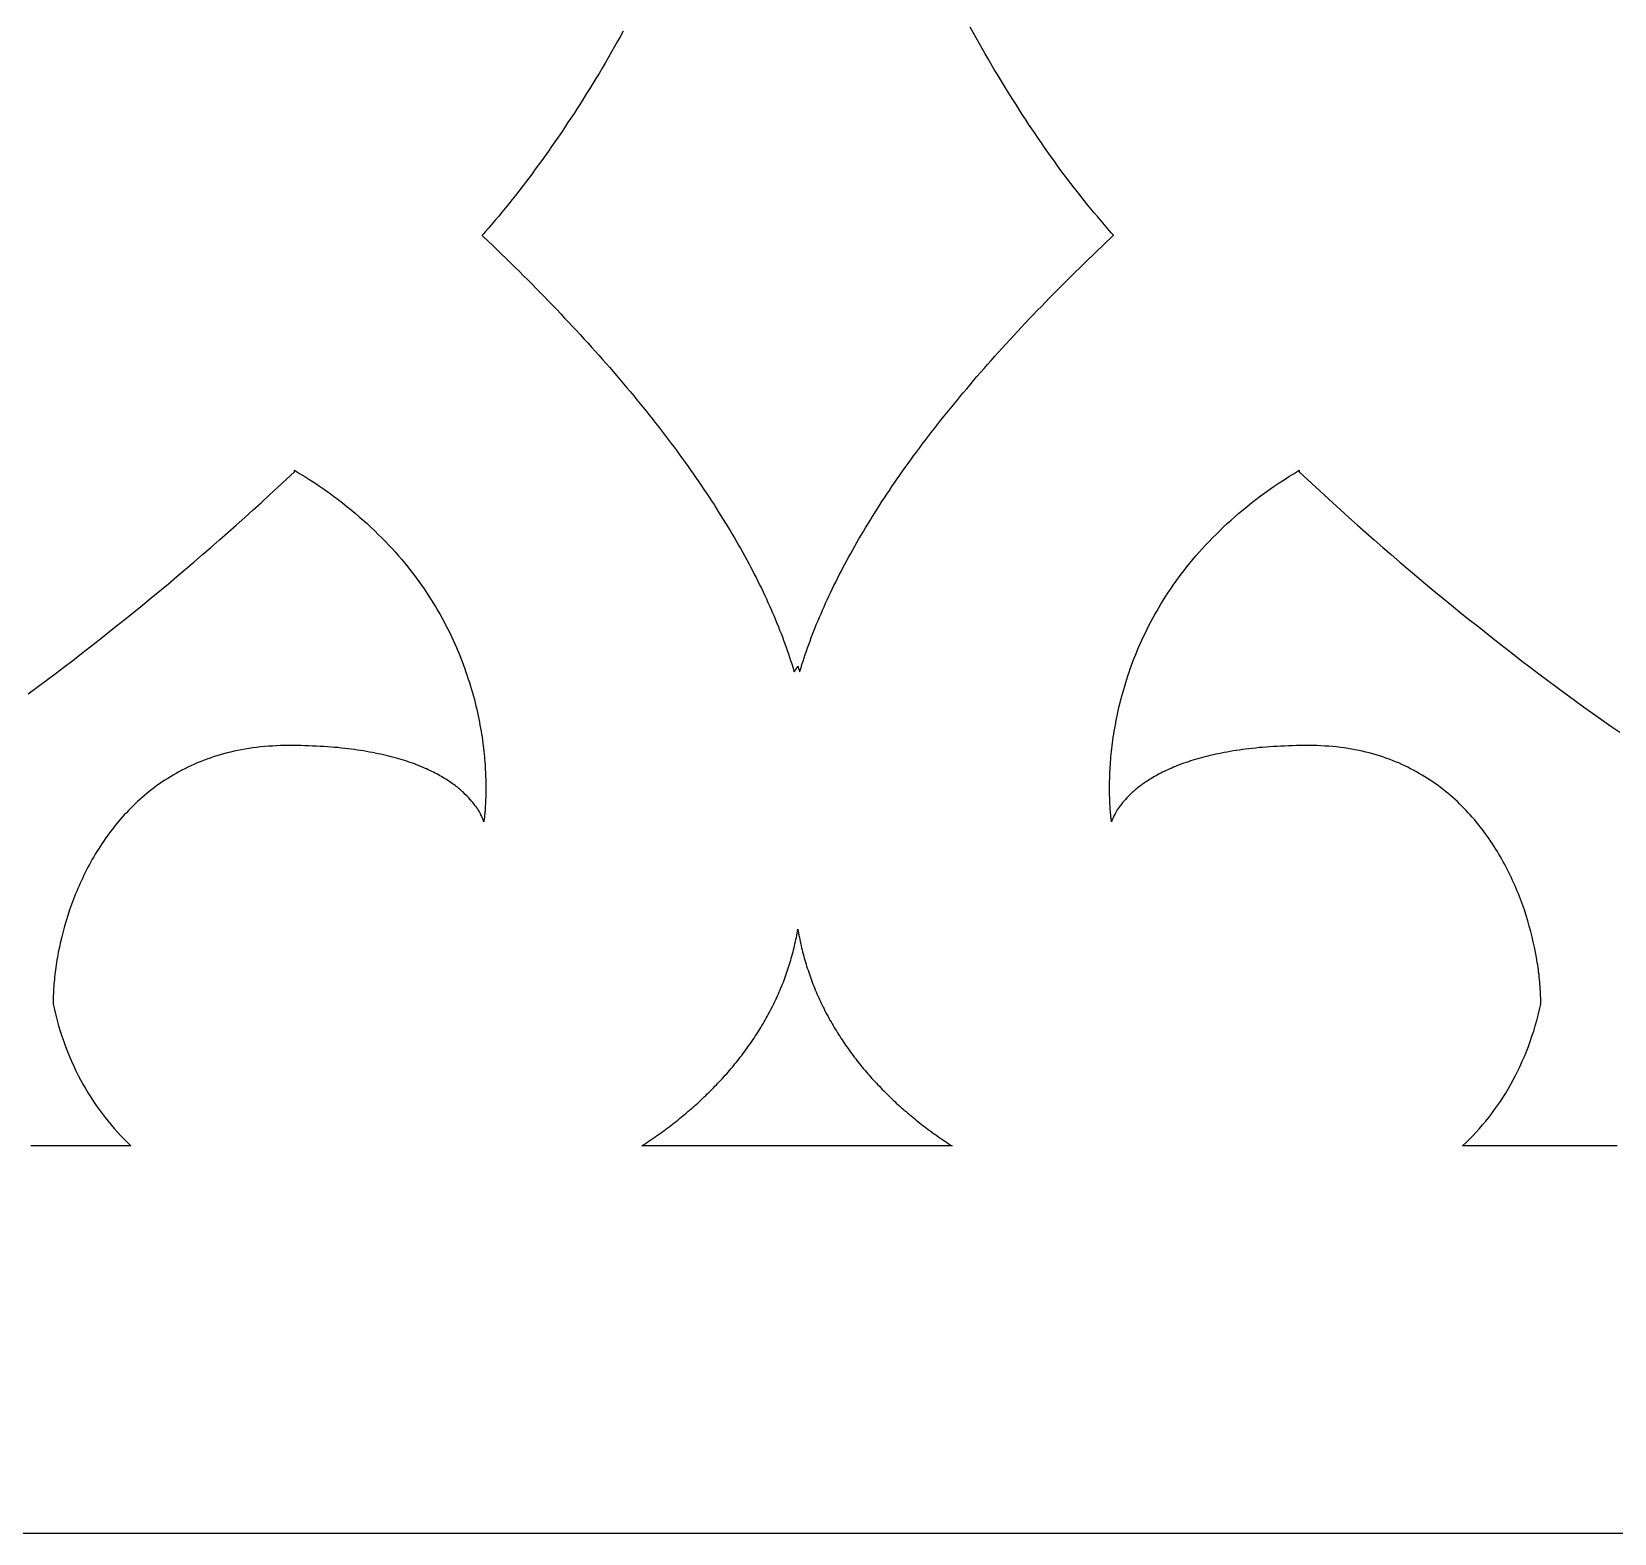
# Model space of a CAD drawing. Extents: x -52 to 64, y -91 to -51.
# Drawn here: x -24.62 to -13.07, y -90.72 to -79.75 of the extents above; entities that cross this region are included whole.
import ezdxf

# ---------------------------------------------------------------- set-up
doc = ezdxf.new("R2010")
doc.units = 0
doc.header["$MEASUREMENT"] = 0
doc.layers.add('LAYER_1', color=18, linetype='CONTINUOUS')

msp = doc.modelspace()

# ---------------------------------------------------------------- linework, layer by layer
at = {"layer": 'LAYER_1'}
for points in [[(-20.301, -79.752), (-20.322, -79.792), (-20.344, -79.83), (-20.366, -79.869), (-20.388, -79.907), (-20.41, -79.946), (-20.433, -79.984), (-20.455, -80.021), (-20.477, -80.059), (-20.5, -80.096), (-20.522, -80.133), (-20.545, -80.17), (-20.568, -80.207), (-20.59, -80.243), (-20.613, -80.279), (-20.636, -80.315), (-20.659, -80.351), (-20.682, -80.386), (-20.706, -80.421), (-20.729, -80.456), (-20.752, -80.491), (-20.776, -80.525), (-20.799, -80.56), (-20.823, -80.594), (-20.846, -80.627), (-20.87, -80.661), (-20.894, -80.694), (-20.918, -80.727), (-20.942, -80.759), (-20.966, -80.792), (-20.99, -80.824), (-21.014, -80.856), (-21.038, -80.887), (-21.062, -80.919), (-21.087, -80.95), (-21.111, -80.98), (-21.136, -81.011), (-21.16, -81.041), (-21.185, -81.071), (-21.209, -81.101), (-21.234, -81.13), (-21.259, -81.159), (-21.284, -81.188), (-21.309, -81.216), (-21.321, -81.23), (-21.328, -81.237), (-21.331, -81.241), (-21.331, -81.241), (-21.331, -81.242), (-21.33, -81.242), (-21.328, -81.244), (-21.32, -81.252), (-21.287, -81.284), (-21.253, -81.316), (-21.22, -81.347), (-21.188, -81.379), (-21.155, -81.41), (-21.123, -81.442), (-21.091, -81.473), (-21.06, -81.504), (-21.028, -81.536), (-20.997, -81.567), (-20.966, -81.598), (-20.935, -81.629), (-20.905, -81.66), (-20.875, -81.691), (-20.845, -81.722), (-20.815, -81.753), (-20.786, -81.783), (-20.757, -81.814), (-20.728, -81.845), (-20.699, -81.875), (-20.671, -81.906), (-20.642, -81.936), (-20.614, -81.966), (-20.587, -81.997), (-20.559, -82.027), (-20.532, -82.057), (-20.505, -82.087), (-20.478, -82.117), (-20.452, -82.147), (-20.425, -82.177), (-20.399, -82.207), (-20.374, -82.236), (-20.348, -82.266), (-20.323, -82.296), (-20.298, -82.325), (-20.273, -82.354), (-20.248, -82.384), (-20.224, -82.413), (-20.2, -82.442), (-20.176, -82.472), (-20.152, -82.501), (-20.129, -82.53), (-20.106, -82.559), (-20.083, -82.588), (-20.06, -82.617), (-20.038, -82.645), (-20.016, -82.674), (-19.994, -82.703), (-19.972, -82.731), (-19.951, -82.76), (-19.929, -82.788), (-19.908, -82.817), (-19.888, -82.845), (-19.867, -82.873), (-19.847, -82.901), (-19.827, -82.929), (-19.807, -82.957), (-19.787, -82.985), (-19.768, -83.013), (-19.749, -83.041), (-19.73, -83.069), (-19.711, -83.096), (-19.692, -83.124), (-19.674, -83.152), (-19.656, -83.179), (-19.638, -83.207), (-19.621, -83.234), (-19.604, -83.261), (-19.587, -83.288), (-19.57, -83.316), (-19.553, -83.343), (-19.537, -83.37), (-19.52, -83.397), (-19.505, -83.423), (-19.489, -83.45), (-19.473, -83.477), (-19.458, -83.504), (-19.443, -83.53), (-19.428, -83.557), (-19.414, -83.583), (-19.399, -83.61), (-19.385, -83.636), (-19.371, -83.662), (-19.357, -83.688), (-19.344, -83.714), (-19.331, -83.74), (-19.318, -83.766), (-19.305, -83.792), (-19.292, -83.818), (-19.28, -83.844), (-19.268, -83.87), (-19.256, -83.895), (-19.244, -83.921), (-19.233, -83.946), (-19.221, -83.972), (-19.21, -83.997), (-19.2, -84.022), (-19.189, -84.048), (-19.179, -84.073), (-19.168, -84.098), (-19.159, -84.123), (-19.149, -84.148), (-19.139, -84.173), (-19.13, -84.197), (-19.121, -84.222), (-19.112, -84.247), (-19.103, -84.271), (-19.095, -84.296), (-19.087, -84.32), (-19.079, -84.345), (-19.071, -84.369), (-19.063, -84.393), (-19.056, -84.417), (-19.054, -84.423), (-19.053, -84.426), (-19.053, -84.428), (-19.053, -84.428), (-19.053, -84.428), (-19.053, -84.428), (-19.053, -84.428), (-19.053, -84.428), (-19.053, -84.428), (-19.053, -84.428), (-19.053, -84.428), (-19.052, -84.427), (-19.052, -84.426), (-19.051, -84.425), (-19.05, -84.424), (-19.049, -84.423), (-19.048, -84.421), (-19.047, -84.419), (-19.045, -84.415), (-19.042, -84.411), (-19.036, -84.403), (-19.034, -84.398), (-19.031, -84.395), (-19.03, -84.393), (-19.029, -84.392), (-19.028, -84.39), (-19.028, -84.389), (-19.027, -84.388), (-19.026, -84.387), (-19.026, -84.387), (-19.026, -84.387), (-19.026, -84.387), (-19.026, -84.387), (-19.026, -84.388), (-19.025, -84.389), (-19.025, -84.39), (-19.024, -84.392), (-19.024, -84.393), (-19.023, -84.395), (-19.022, -84.398), (-19.021, -84.403), (-19.018, -84.411), (-19.016, -84.415), (-19.015, -84.419), (-19.014, -84.423), (-19.013, -84.424), (-19.013, -84.425), (-19.013, -84.426), (-19.012, -84.427), (-19.012, -84.428), (-19.012, -84.428), (-19.012, -84.428), (-19.012, -84.428), (-19.012, -84.428), (-19.012, -84.428), (-19.012, -84.427), (-19.011, -84.426), (-19.011, -84.423), (-19.003, -84.398), (-18.996, -84.374), (-18.988, -84.35), (-18.98, -84.326), (-18.972, -84.301), (-18.964, -84.277), (-18.955, -84.252), (-18.946, -84.228), (-18.937, -84.203), (-18.928, -84.178), (-18.918, -84.153), (-18.909, -84.128), (-18.899, -84.103), (-18.889, -84.078), (-18.878, -84.053), (-18.868, -84.028), (-18.857, -84.003), (-18.846, -83.977), (-18.835, -83.952), (-18.824, -83.926), (-18.812, -83.901), (-18.8, -83.875), (-18.788, -83.85), (-18.776, -83.824), (-18.763, -83.798), (-18.75, -83.772), (-18.737, -83.746), (-18.724, -83.72), (-18.711, -83.694), (-18.697, -83.668), (-18.683, -83.642), (-18.669, -83.615), (-18.655, -83.589), (-18.64, -83.563), (-18.625, -83.536), (-18.61, -83.51), (-18.595, -83.483), (-18.58, -83.456), (-18.564, -83.429), (-18.548, -83.403), (-18.532, -83.376), (-18.515, -83.349), (-18.499, -83.322), (-18.482, -83.294), (-18.465, -83.267), (-18.448, -83.24), (-18.43, -83.213), (-18.412, -83.185), (-18.394, -83.158), (-18.376, -83.13), (-18.358, -83.103), (-18.339, -83.075), (-18.32, -83.047), (-18.301, -83.019), (-18.281, -82.992), (-18.262, -82.964), (-18.242, -82.936), (-18.222, -82.907), (-18.201, -82.879), (-18.181, -82.851), (-18.16, -82.823), (-18.139, -82.794), (-18.118, -82.766), (-18.096, -82.738), (-18.074, -82.709), (-18.052, -82.68), (-18.03, -82.652), (-18.007, -82.623), (-17.985, -82.594), (-17.962, -82.565), (-17.939, -82.536), (-17.915, -82.507), (-17.891, -82.478), (-17.867, -82.449), (-17.843, -82.42), (-17.819, -82.39), (-17.794, -82.361), (-17.769, -82.332), (-17.744, -82.302), (-17.719, -82.272), (-17.693, -82.243), (-17.667, -82.213), (-17.641, -82.183), (-17.615, -82.154), (-17.588, -82.124), (-17.561, -82.094), (-17.534, -82.064), (-17.507, -82.034), (-17.479, -82.003), (-17.451, -81.973), (-17.423, -81.943), (-17.395, -81.912), (-17.366, -81.882), (-17.337, -81.851), (-17.308, -81.821), (-17.279, -81.79), (-17.249, -81.76), (-17.219, -81.729), (-17.189, -81.698), (-17.159, -81.667), (-17.128, -81.636), (-17.097, -81.605), (-17.066, -81.574), (-17.035, -81.543), (-17.003, -81.511), (-16.971, -81.48), (-16.939, -81.449), (-16.907, -81.417), (-16.874, -81.386), (-16.841, -81.354), (-16.808, -81.323), (-16.775, -81.291), (-16.741, -81.259), (-16.724, -81.243), (-16.723, -81.242), (-16.722, -81.242), (-16.722, -81.241), (-16.722, -81.241), (-16.722, -81.241), (-16.722, -81.241), (-16.723, -81.24), (-16.726, -81.237), (-16.739, -81.223), (-16.764, -81.194), (-16.789, -81.165), (-16.813, -81.136), (-16.838, -81.107), (-16.863, -81.078), (-16.887, -81.048), (-16.912, -81.018), (-16.937, -80.987), (-16.961, -80.956), (-16.985, -80.925), (-17.01, -80.894), (-17.034, -80.863), (-17.058, -80.831), (-17.082, -80.799), (-17.106, -80.767), (-17.13, -80.734), (-17.154, -80.701), (-17.178, -80.668), (-17.201, -80.635), (-17.225, -80.601), (-17.248, -80.567), (-17.272, -80.533), (-17.295, -80.499), (-17.319, -80.464), (-17.342, -80.429), (-17.365, -80.394), (-17.388, -80.359), (-17.411, -80.323), (-17.434, -80.287), (-17.457, -80.251), (-17.48, -80.215), (-17.503, -80.178), (-17.525, -80.141), (-17.548, -80.104), (-17.57, -80.067), (-17.593, -80.03), (-17.615, -79.992), (-17.637, -79.954), (-17.659, -79.916), (-17.681, -79.878), (-17.703, -79.839), (-17.725, -79.8), (-17.747, -79.761), (-17.769, -79.722)], [(-24.642, -84.587), (-24.577, -84.539), (-24.512, -84.49), (-24.447, -84.442), (-24.382, -84.393), (-24.318, -84.344), (-24.254, -84.294), (-24.19, -84.244), (-24.126, -84.194), (-24.062, -84.144), (-23.998, -84.093), (-23.935, -84.043), (-23.871, -83.991), (-23.808, -83.94), (-23.745, -83.888), (-23.682, -83.836), (-23.62, -83.784), (-23.557, -83.732), (-23.495, -83.679), (-23.433, -83.626), (-23.371, -83.572), (-23.309, -83.519), (-23.247, -83.465), (-23.186, -83.41), (-23.124, -83.356), (-23.063, -83.301), (-23.002, -83.246), (-22.941, -83.191), (-22.881, -83.135), (-22.82, -83.079), (-22.76, -83.023), (-22.7, -82.967), (-22.7, -82.967), (-22.7, -82.966), (-22.7, -82.965), (-22.7, -82.963), (-22.7, -82.961), (-22.7, -82.959), (-22.7, -82.958), (-22.7, -82.957), (-22.7, -82.956), (-22.7, -82.956), (-22.662, -82.979), (-22.624, -83.002), (-22.587, -83.026), (-22.551, -83.049), (-22.516, -83.073), (-22.481, -83.097), (-22.447, -83.121), (-22.414, -83.145), (-22.381, -83.17), (-22.349, -83.195), (-22.318, -83.22), (-22.287, -83.245), (-22.256, -83.27), (-22.227, -83.295), (-22.198, -83.32), (-22.169, -83.346), (-22.142, -83.372), (-22.114, -83.398), (-22.088, -83.424), (-22.062, -83.45), (-22.036, -83.476), (-22.011, -83.502), (-21.987, -83.528), (-21.963, -83.555), (-21.94, -83.581), (-21.917, -83.608), (-21.895, -83.634), (-21.873, -83.661), (-21.852, -83.688), (-21.832, -83.715), (-21.812, -83.741), (-21.792, -83.768), (-21.773, -83.795), (-21.754, -83.822), (-21.736, -83.849), (-21.718, -83.876), (-21.701, -83.903), (-21.685, -83.929), (-21.668, -83.956), (-21.653, -83.983), (-21.637, -84.01), (-21.622, -84.037), (-21.608, -84.063), (-21.594, -84.09), (-21.58, -84.117), (-21.567, -84.143), (-21.554, -84.17), (-21.542, -84.196), (-21.53, -84.223), (-21.518, -84.249), (-21.507, -84.275), (-21.496, -84.301), (-21.486, -84.327), (-21.476, -84.353), (-21.466, -84.379), (-21.457, -84.405), (-21.448, -84.43), (-21.439, -84.456), (-21.431, -84.481), (-21.423, -84.506), (-21.415, -84.531), (-21.408, -84.556), (-21.401, -84.58), (-21.394, -84.605), (-21.387, -84.629), (-21.381, -84.653), (-21.375, -84.677), (-21.37, -84.701), (-21.365, -84.724), (-21.36, -84.748), (-21.355, -84.771), (-21.35, -84.794), (-21.346, -84.816), (-21.342, -84.839), (-21.338, -84.861), (-21.335, -84.883), (-21.331, -84.904), (-21.328, -84.926), (-21.325, -84.947), (-21.323, -84.968), (-21.32, -84.988), (-21.318, -85.009), (-21.316, -85.029), (-21.314, -85.048), (-21.312, -85.068), (-21.311, -85.087), (-21.309, -85.105), (-21.308, -85.124), (-21.307, -85.142), (-21.306, -85.16), (-21.305, -85.177), (-21.305, -85.194), (-21.304, -85.211), (-21.304, -85.227), (-21.303, -85.243), (-21.303, -85.259), (-21.303, -85.274), (-21.303, -85.289), (-21.303, -85.303), (-21.303, -85.317), (-21.304, -85.331), (-21.304, -85.344), (-21.305, -85.357), (-21.305, -85.37), (-21.305, -85.382), (-21.306, -85.393), (-21.307, -85.404), (-21.307, -85.415), (-21.308, -85.425), (-21.309, -85.435), (-21.309, -85.444), (-21.31, -85.453), (-21.311, -85.461), (-21.312, -85.469), (-21.312, -85.476), (-21.313, -85.483), (-21.314, -85.489), (-21.314, -85.495), (-21.315, -85.5), (-21.315, -85.505), (-21.316, -85.509), (-21.317, -85.513), (-21.317, -85.516), (-21.317, -85.518), (-21.318, -85.52), (-21.318, -85.522), (-21.318, -85.523), (-21.318, -85.523), (-21.318, -85.523), (-21.318, -85.521), (-21.319, -85.519), (-21.32, -85.517), (-21.321, -85.513), (-21.322, -85.509), (-21.324, -85.504), (-21.326, -85.499), (-21.329, -85.493), (-21.332, -85.486), (-21.335, -85.479), (-21.339, -85.472), (-21.343, -85.463), (-21.348, -85.455), (-21.353, -85.445), (-21.359, -85.436), (-21.365, -85.426), (-21.372, -85.415), (-21.38, -85.405), (-21.388, -85.394), (-21.397, -85.382), (-21.407, -85.371), (-21.417, -85.359), (-21.428, -85.347), (-21.44, -85.334), (-21.453, -85.322), (-21.466, -85.309), (-21.473, -85.303), (-21.48, -85.296), (-21.488, -85.29), (-21.495, -85.283), (-21.503, -85.277), (-21.511, -85.27), (-21.52, -85.264), (-21.528, -85.257), (-21.537, -85.251), (-21.546, -85.244), (-21.555, -85.238), (-21.565, -85.231), (-21.574, -85.225), (-21.584, -85.218), (-21.595, -85.212), (-21.605, -85.205), (-21.616, -85.199), (-21.627, -85.192), (-21.638, -85.186), (-21.649, -85.179), (-21.661, -85.173), (-21.673, -85.167), (-21.686, -85.16), (-21.698, -85.154), (-21.711, -85.148), (-21.724, -85.142), (-21.737, -85.136), (-21.751, -85.13), (-21.765, -85.124), (-21.779, -85.118), (-21.794, -85.112), (-21.809, -85.106), (-21.824, -85.1), (-21.839, -85.095), (-21.855, -85.089), (-21.871, -85.084), (-21.888, -85.078), (-21.904, -85.073), (-21.921, -85.068), (-21.939, -85.062), (-21.956, -85.057), (-21.974, -85.052), (-21.993, -85.048), (-22.011, -85.043), (-22.03, -85.038), (-22.05, -85.034), (-22.069, -85.029), (-22.089, -85.025), (-22.11, -85.021), (-22.131, -85.017), (-22.152, -85.013), (-22.173, -85.009), (-22.195, -85.005), (-22.217, -85.002), (-22.239, -84.999), (-22.262, -84.995), (-22.286, -84.992), (-22.309, -84.989), (-22.333, -84.986), (-22.358, -84.984), (-22.382, -84.981), (-22.407, -84.979), (-22.433, -84.977), (-22.459, -84.975), (-22.485, -84.973), (-22.512, -84.972), (-22.539, -84.97), (-22.567, -84.969), (-22.594, -84.968), (-22.623, -84.967), (-22.652, -84.966), (-22.681, -84.966), (-22.71, -84.965), (-22.74, -84.965), (-22.771, -84.966), (-22.801, -84.966), (-22.831, -84.967), (-22.861, -84.969), (-22.89, -84.971), (-22.919, -84.973), (-22.948, -84.976), (-22.976, -84.979), (-23.004, -84.983), (-23.032, -84.987), (-23.059, -84.992), (-23.086, -84.996), (-23.113, -85.002), (-23.14, -85.007), (-23.166, -85.013), (-23.192, -85.02), (-23.217, -85.027), (-23.242, -85.034), (-23.267, -85.041), (-23.292, -85.049), (-23.316, -85.057), (-23.34, -85.066), (-23.364, -85.075), (-23.387, -85.084), (-23.41, -85.093), (-23.433, -85.103), (-23.456, -85.113), (-23.478, -85.124), (-23.5, -85.135), (-23.521, -85.146), (-23.543, -85.157), (-23.564, -85.169), (-23.584, -85.181), (-23.605, -85.193), (-23.625, -85.206), (-23.645, -85.218), (-23.665, -85.231), (-23.684, -85.245), (-23.703, -85.258), (-23.722, -85.272), (-23.74, -85.286), (-23.759, -85.301), (-23.777, -85.315), (-23.794, -85.33), (-23.812, -85.345), (-23.829, -85.36), (-23.846, -85.375), (-23.862, -85.391), (-23.879, -85.407), (-23.895, -85.423), (-23.911, -85.439), (-23.926, -85.456), (-23.942, -85.472), (-23.957, -85.489), (-23.972, -85.506), (-23.986, -85.523), (-24, -85.54), (-24.015, -85.558), (-24.028, -85.575), (-24.042, -85.593), (-24.055, -85.611), (-24.068, -85.629), (-24.081, -85.647), (-24.094, -85.665), (-24.106, -85.684), (-24.118, -85.702), (-24.13, -85.721), (-24.142, -85.739), (-24.153, -85.758), (-24.164, -85.777), (-24.175, -85.796), (-24.186, -85.815), (-24.196, -85.834), (-24.207, -85.853), (-24.217, -85.873), (-24.226, -85.892), (-24.236, -85.911), (-24.245, -85.931), (-24.254, -85.95), (-24.263, -85.97), (-24.272, -85.989), (-24.28, -86.009), (-24.289, -86.029), (-24.297, -86.048), (-24.305, -86.068), (-24.312, -86.088), (-24.327, -86.127), (-24.341, -86.166), (-24.354, -86.205), (-24.366, -86.245), (-24.377, -86.284), (-24.388, -86.322), (-24.398, -86.361), (-24.407, -86.399), (-24.415, -86.437), (-24.423, -86.475), (-24.43, -86.512), (-24.433, -86.53), (-24.436, -86.549), (-24.439, -86.567), (-24.441, -86.585), (-24.444, -86.603), (-24.446, -86.621), (-24.448, -86.638), (-24.45, -86.656), (-24.452, -86.673), (-24.454, -86.69), (-24.455, -86.707), (-24.456, -86.724), (-24.458, -86.741), (-24.459, -86.758), (-24.459, -86.774), (-24.46, -86.79), (-24.461, -86.806), (-24.461, -86.822), (-24.461, -86.837), (-24.461, -86.853), (-24.452, -86.893), (-24.442, -86.933), (-24.432, -86.973), (-24.421, -87.012), (-24.409, -87.051), (-24.397, -87.088), (-24.384, -87.126), (-24.37, -87.163), (-24.356, -87.199), (-24.342, -87.235), (-24.327, -87.27), (-24.311, -87.305), (-24.295, -87.339), (-24.278, -87.373), (-24.26, -87.406), (-24.243, -87.438), (-24.224, -87.47), (-24.205, -87.502), (-24.186, -87.533), (-24.166, -87.563), (-24.146, -87.593), (-24.125, -87.623), (-24.104, -87.652), (-24.082, -87.68), (-24.06, -87.708), (-24.038, -87.735), (-24.015, -87.762), (-23.991, -87.788), (-23.967, -87.814), (-23.943, -87.839), (-23.918, -87.864), (-23.893, -87.888), (-23.894, -87.888), (-23.895, -87.888), (-23.897, -87.888), (-23.899, -87.888), (-23.902, -87.888), (-23.906, -87.888), (-23.91, -87.888), (-23.915, -87.888), (-23.921, -87.888), (-23.927, -87.888), (-23.934, -87.888), (-23.942, -87.888), (-23.95, -87.888), (-23.959, -87.888), (-23.969, -87.888), (-23.979, -87.888), (-23.99, -87.888), (-24.001, -87.888), (-24.013, -87.888), (-24.026, -87.888), (-24.039, -87.888), (-24.052, -87.888), (-24.067, -87.888), (-24.082, -87.888), (-24.097, -87.888), (-24.113, -87.888), (-24.13, -87.888), (-24.147, -87.888), (-24.164, -87.888), (-24.183, -87.888), (-24.201, -87.888), (-24.221, -87.888), (-24.24, -87.888), (-24.261, -87.888), (-24.282, -87.888), (-24.303, -87.888), (-24.325, -87.888), (-24.347, -87.888), (-24.37, -87.888), (-24.393, -87.888), (-24.417, -87.888), (-24.441, -87.888), (-24.466, -87.888), (-24.491, -87.888), (-24.517, -87.888), (-24.543, -87.888), (-24.569, -87.888), (-24.596, -87.888), (-24.624, -87.888)], [(-13.048, -87.888), (-13.081, -87.888), (-13.113, -87.888), (-13.145, -87.888), (-13.177, -87.888), (-13.208, -87.888), (-13.239, -87.888), (-13.269, -87.888), (-13.299, -87.888), (-13.329, -87.888), (-13.358, -87.888), (-13.387, -87.888), (-13.415, -87.888), (-13.443, -87.888), (-13.47, -87.888), (-13.497, -87.888), (-13.524, -87.888), (-13.55, -87.888), (-13.576, -87.888), (-13.601, -87.888), (-13.626, -87.888), (-13.65, -87.888), (-13.674, -87.888), (-13.697, -87.888), (-13.72, -87.888), (-13.742, -87.888), (-13.764, -87.888), (-13.786, -87.888), (-13.806, -87.888), (-13.827, -87.888), (-13.847, -87.888), (-13.866, -87.888), (-13.885, -87.888), (-13.903, -87.888), (-13.921, -87.888), (-13.938, -87.888), (-13.954, -87.888), (-13.97, -87.888), (-13.986, -87.888), (-14.001, -87.888), (-14.015, -87.888), (-14.029, -87.888), (-14.042, -87.888), (-14.055, -87.888), (-14.067, -87.888), (-14.078, -87.888), (-14.089, -87.888), (-14.099, -87.888), (-14.109, -87.888), (-14.117, -87.888), (-14.126, -87.888), (-14.133, -87.888), (-14.14, -87.888), (-14.147, -87.888), (-14.153, -87.888), (-14.158, -87.888), (-14.162, -87.888), (-14.166, -87.888), (-14.169, -87.888), (-14.171, -87.888), (-14.173, -87.888), (-14.174, -87.888), (-14.175, -87.888), (-14.149, -87.864), (-14.124, -87.839), (-14.1, -87.814), (-14.076, -87.788), (-14.052, -87.762), (-14.029, -87.735), (-14.006, -87.708), (-13.984, -87.68), (-13.962, -87.652), (-13.941, -87.623), (-13.92, -87.593), (-13.899, -87.563), (-13.88, -87.533), (-13.86, -87.502), (-13.841, -87.47), (-13.823, -87.438), (-13.805, -87.406), (-13.788, -87.373), (-13.771, -87.339), (-13.755, -87.305), (-13.739, -87.27), (-13.724, -87.235), (-13.709, -87.199), (-13.695, -87.163), (-13.682, -87.126), (-13.669, -87.088), (-13.656, -87.051), (-13.645, -87.012), (-13.634, -86.973), (-13.623, -86.933), (-13.613, -86.893), (-13.609, -86.873), (-13.604, -86.853), (-13.604, -86.837), (-13.605, -86.822), (-13.605, -86.806), (-13.606, -86.79), (-13.606, -86.774), (-13.607, -86.758), (-13.608, -86.741), (-13.609, -86.724), (-13.61, -86.707), (-13.612, -86.69), (-13.614, -86.673), (-13.615, -86.656), (-13.617, -86.638), (-13.62, -86.621), (-13.622, -86.603), (-13.624, -86.585), (-13.627, -86.567), (-13.63, -86.549), (-13.633, -86.53), (-13.636, -86.512), (-13.643, -86.475), (-13.65, -86.437), (-13.659, -86.399), (-13.668, -86.361), (-13.677, -86.322), (-13.688, -86.284), (-13.699, -86.245), (-13.711, -86.205), (-13.724, -86.166), (-13.738, -86.127), (-13.752, -86.088), (-13.768, -86.048), (-13.776, -86.029), (-13.784, -86.009), (-13.792, -85.989), (-13.801, -85.97), (-13.81, -85.95), (-13.819, -85.931), (-13.828, -85.911), (-13.837, -85.892), (-13.847, -85.873), (-13.857, -85.853), (-13.867, -85.834), (-13.878, -85.815), (-13.888, -85.796), (-13.899, -85.777), (-13.91, -85.758), (-13.921, -85.739), (-13.933, -85.721), (-13.944, -85.702), (-13.956, -85.684), (-13.969, -85.665), (-13.981, -85.647), (-13.994, -85.629), (-14.007, -85.611), (-14.02, -85.593), (-14.033, -85.575), (-14.047, -85.558), (-14.061, -85.54), (-14.075, -85.523), (-14.089, -85.506), (-14.104, -85.489), (-14.119, -85.472), (-14.134, -85.456), (-14.149, -85.439), (-14.165, -85.423), (-14.181, -85.407), (-14.197, -85.391), (-14.213, -85.375), (-14.23, -85.36), (-14.247, -85.345), (-14.264, -85.33), (-14.281, -85.315), (-14.299, -85.301), (-14.317, -85.286), (-14.335, -85.272), (-14.354, -85.258), (-14.372, -85.245), (-14.391, -85.231), (-14.411, -85.218), (-14.43, -85.206), (-14.45, -85.193), (-14.47, -85.181), (-14.491, -85.169), (-14.511, -85.157), (-14.532, -85.146), (-14.554, -85.135), (-14.575, -85.124), (-14.597, -85.113), (-14.619, -85.103), (-14.641, -85.093), (-14.664, -85.084), (-14.687, -85.075), (-14.71, -85.066), (-14.734, -85.057), (-14.758, -85.049), (-14.782, -85.041), (-14.806, -85.034), (-14.831, -85.027), (-14.856, -85.02), (-14.881, -85.013), (-14.907, -85.007), (-14.933, -85.002), (-14.959, -84.996), (-14.986, -84.992), (-15.013, -84.987), (-15.04, -84.983), (-15.067, -84.979), (-15.095, -84.976), (-15.123, -84.973), (-15.152, -84.971), (-15.181, -84.969), (-15.21, -84.967), (-15.239, -84.966), (-15.269, -84.966), (-15.299, -84.965), (-15.329, -84.965), (-15.359, -84.966), (-15.388, -84.966), (-15.417, -84.967), (-15.446, -84.968), (-15.474, -84.969), (-15.502, -84.97), (-15.529, -84.972), (-15.556, -84.973), (-15.583, -84.975), (-15.609, -84.977), (-15.635, -84.979), (-15.66, -84.981), (-15.685, -84.984), (-15.71, -84.986), (-15.734, -84.989), (-15.758, -84.992), (-15.781, -84.995), (-15.804, -84.999), (-15.827, -85.002), (-15.85, -85.005), (-15.872, -85.009), (-15.893, -85.013), (-15.915, -85.017), (-15.935, -85.021), (-15.956, -85.025), (-15.976, -85.029), (-15.996, -85.034), (-16.016, -85.038), (-16.035, -85.043), (-16.054, -85.048), (-16.072, -85.052), (-16.09, -85.057), (-16.108, -85.062), (-16.126, -85.068), (-16.143, -85.073), (-16.16, -85.078), (-16.176, -85.084), (-16.193, -85.089), (-16.209, -85.095), (-16.224, -85.1), (-16.24, -85.106), (-16.255, -85.112), (-16.269, -85.118), (-16.284, -85.124), (-16.298, -85.13), (-16.312, -85.136), (-16.325, -85.142), (-16.339, -85.148), (-16.352, -85.154), (-16.364, -85.16), (-16.377, -85.167), (-16.389, -85.173), (-16.401, -85.179), (-16.412, -85.186), (-16.424, -85.192), (-16.435, -85.199), (-16.446, -85.205), (-16.456, -85.212), (-16.467, -85.218), (-16.477, -85.225), (-16.487, -85.231), (-16.496, -85.238), (-16.506, -85.244), (-16.515, -85.251), (-16.524, -85.257), (-16.532, -85.264), (-16.541, -85.27), (-16.549, -85.277), (-16.557, -85.283), (-16.564, -85.29), (-16.572, -85.296), (-16.579, -85.303), (-16.586, -85.309), (-16.6, -85.322), (-16.613, -85.334), (-16.625, -85.347), (-16.636, -85.359), (-16.646, -85.371), (-16.656, -85.382), (-16.665, -85.394), (-16.674, -85.405), (-16.681, -85.415), (-16.688, -85.426), (-16.695, -85.436), (-16.701, -85.445), (-16.706, -85.455), (-16.711, -85.463), (-16.715, -85.472), (-16.719, -85.479), (-16.723, -85.486), (-16.726, -85.493), (-16.728, -85.499), (-16.73, -85.504), (-16.732, -85.509), (-16.734, -85.513), (-16.735, -85.517), (-16.736, -85.519), (-16.736, -85.521), (-16.736, -85.523), (-16.737, -85.523), (-16.737, -85.523), (-16.737, -85.522), (-16.737, -85.52), (-16.737, -85.518), (-16.738, -85.516), (-16.738, -85.513), (-16.739, -85.509), (-16.739, -85.505), (-16.74, -85.5), (-16.74, -85.495), (-16.741, -85.489), (-16.742, -85.483), (-16.742, -85.476), (-16.743, -85.469), (-16.744, -85.461), (-16.744, -85.453), (-16.745, -85.444), (-16.746, -85.435), (-16.747, -85.425), (-16.747, -85.415), (-16.748, -85.404), (-16.749, -85.393), (-16.749, -85.382), (-16.75, -85.37), (-16.75, -85.357), (-16.75, -85.344), (-16.751, -85.331), (-16.751, -85.317), (-16.751, -85.303), (-16.751, -85.289), (-16.751, -85.274), (-16.751, -85.259), (-16.751, -85.243), (-16.751, -85.227), (-16.75, -85.211), (-16.75, -85.194), (-16.749, -85.177), (-16.749, -85.16), (-16.748, -85.142), (-16.747, -85.124), (-16.745, -85.105), (-16.744, -85.087), (-16.742, -85.068), (-16.741, -85.048), (-16.739, -85.029), (-16.737, -85.009), (-16.735, -84.988), (-16.732, -84.968), (-16.73, -84.947), (-16.727, -84.926), (-16.724, -84.904), (-16.72, -84.883), (-16.717, -84.861), (-16.713, -84.839), (-16.709, -84.816), (-16.705, -84.794), (-16.7, -84.771), (-16.696, -84.748), (-16.691, -84.724), (-16.686, -84.701), (-16.68, -84.677), (-16.674, -84.653), (-16.668, -84.629), (-16.662, -84.605), (-16.655, -84.58), (-16.648, -84.556), (-16.641, -84.531), (-16.633, -84.506), (-16.625, -84.481), (-16.617, -84.456), (-16.609, -84.43), (-16.6, -84.405), (-16.59, -84.379), (-16.581, -84.353), (-16.571, -84.327), (-16.56, -84.301), (-16.55, -84.275), (-16.539, -84.249), (-16.527, -84.223), (-16.515, -84.196), (-16.503, -84.17), (-16.49, -84.143), (-16.477, -84.117), (-16.464, -84.09), (-16.45, -84.063), (-16.435, -84.037), (-16.421, -84.01), (-16.405, -83.983), (-16.39, -83.956), (-16.374, -83.929), (-16.357, -83.903), (-16.34, -83.876), (-16.323, -83.849), (-16.305, -83.822), (-16.286, -83.795), (-16.267, -83.768), (-16.248, -83.741), (-16.228, -83.715), (-16.207, -83.688), (-16.187, -83.661), (-16.165, -83.634), (-16.143, -83.608), (-16.121, -83.581), (-16.097, -83.555), (-16.074, -83.528), (-16.05, -83.502), (-16.025, -83.476), (-16, -83.45), (-15.974, -83.424), (-15.947, -83.398), (-15.921, -83.372), (-15.893, -83.346), (-15.865, -83.32), (-15.836, -83.295), (-15.807, -83.27), (-15.777, -83.245), (-15.746, -83.22), (-15.715, -83.195), (-15.683, -83.17), (-15.651, -83.145), (-15.617, -83.121), (-15.584, -83.097), (-15.549, -83.073), (-15.514, -83.049), (-15.478, -83.026), (-15.442, -83.002), (-15.405, -82.979), (-15.367, -82.956), (-15.367, -82.956), (-15.367, -82.957), (-15.367, -82.958), (-15.367, -82.959), (-15.367, -82.961), (-15.367, -82.963), (-15.367, -82.965), (-15.367, -82.966), (-15.367, -82.967), (-15.367, -82.967), (-15.307, -83.023), (-15.247, -83.079), (-15.186, -83.135), (-15.125, -83.191), (-15.065, -83.246), (-15.004, -83.301), (-14.942, -83.356), (-14.881, -83.41), (-14.819, -83.465), (-14.758, -83.519), (-14.696, -83.572), (-14.634, -83.626), (-14.571, -83.679), (-14.509, -83.732), (-14.446, -83.784), (-14.384, -83.836), (-14.321, -83.888), (-14.257, -83.94), (-14.194, -83.991), (-14.131, -84.043), (-14.067, -84.093), (-14.003, -84.144), (-13.939, -84.194), (-13.875, -84.244), (-13.811, -84.294), (-13.747, -84.344), (-13.682, -84.393), (-13.618, -84.442), (-13.553, -84.49), (-13.488, -84.539), (-13.422, -84.587), (-13.357, -84.634), (-13.292, -84.682), (-13.226, -84.729), (-13.16, -84.776), (-13.094, -84.823), (-13.028, -84.869)], [(-24.816, -90.716), (-24.565, -90.716), (-24.31, -90.716), (-24.05, -90.716), (-23.785, -90.716), (-23.516, -90.716), (-23.241, -90.716), (-22.963, -90.716), (-22.679, -90.716), (-22.392, -90.716), (-22.099, -90.716), (-21.803, -90.716), (-21.502, -90.716), (-21.196, -90.716), (-20.887, -90.716), (-20.573, -90.716), (-20.255, -90.716), (-19.933, -90.716), (-19.607, -90.716), (-19.277, -90.716), (-18.942, -90.716), (-18.604, -90.716), (-18.262, -90.716), (-17.916, -90.716), (-17.567, -90.716), (-17.213, -90.716), (-16.856, -90.716), (-16.495, -90.716), (-16.131, -90.716), (-15.763, -90.716), (-15.391, -90.716), (-15.017, -90.716), (-14.638, -90.716), (-14.256, -90.716), (-13.871, -90.716), (-13.483, -90.716), (-13.091, -90.716), (-12.697, -90.716)]]:
    msp.add_lwpolyline(points, dxfattribs=at)
msp.add_lwpolyline([(-17.901, -87.888), (-17.901, -87.888), (-17.902, -87.888), (-17.902, -87.888), (-17.902, -87.888), (-17.902, -87.888), (-17.902, -87.888), (-17.903, -87.888), (-17.903, -87.888), (-17.903, -87.888), (-17.904, -87.888), (-17.904, -87.888), (-17.905, -87.888), (-17.906, -87.888), (-17.906, -87.888), (-17.907, -87.888), (-17.908, -87.888), (-17.909, -87.888), (-17.91, -87.888), (-17.911, -87.888), (-17.911, -87.888), (-17.913, -87.888), (-17.914, -87.888), (-17.915, -87.888), (-17.916, -87.888), (-17.917, -87.888), (-17.918, -87.888), (-17.92, -87.888), (-17.921, -87.888), (-17.922, -87.888), (-17.924, -87.888), (-17.925, -87.888), (-17.927, -87.888), (-17.93, -87.888), (-17.933, -87.888), (-17.937, -87.888), (-17.941, -87.888), (-17.945, -87.888), (-17.949, -87.888), (-17.953, -87.888), (-17.957, -87.888), (-17.962, -87.888), (-17.967, -87.888), (-17.972, -87.888), (-17.977, -87.888), (-17.982, -87.888), (-17.987, -87.888), (-17.993, -87.888), (-17.999, -87.888), (-18.005, -87.888), (-18.011, -87.888), (-18.017, -87.888), (-18.023, -87.888), (-18.03, -87.888), (-18.036, -87.888), (-18.043, -87.888), (-18.05, -87.888), (-18.057, -87.888), (-18.064, -87.888), (-18.072, -87.888), (-18.079, -87.888), (-18.087, -87.888), (-18.094, -87.888), (-18.102, -87.888), (-18.11, -87.888), (-18.118, -87.888), (-18.127, -87.888), (-18.135, -87.888), (-18.144, -87.888), (-18.152, -87.888), (-18.161, -87.888), (-18.17, -87.888), (-18.179, -87.888), (-18.188, -87.888), (-18.197, -87.888), (-18.207, -87.888), (-18.216, -87.888), (-18.226, -87.888), (-18.235, -87.888), (-18.245, -87.888), (-18.255, -87.888), (-18.265, -87.888), (-18.275, -87.888), (-18.285, -87.888), (-18.296, -87.888), (-18.306, -87.888), (-18.317, -87.888), (-18.327, -87.888), (-18.338, -87.888), (-18.349, -87.888), (-18.36, -87.888), (-18.37, -87.888), (-18.382, -87.888), (-18.393, -87.888), (-18.404, -87.888), (-18.415, -87.888), (-18.426, -87.888), (-18.438, -87.888), (-18.449, -87.888), (-18.461, -87.888), (-18.473, -87.888), (-18.484, -87.888), (-18.496, -87.888), (-18.508, -87.888), (-18.52, -87.888), (-18.532, -87.888), (-18.544, -87.888), (-18.556, -87.888), (-18.568, -87.888), (-18.581, -87.888), (-18.593, -87.888), (-18.605, -87.888), (-18.618, -87.888), (-18.63, -87.888), (-18.643, -87.888), (-18.655, -87.888), (-18.668, -87.888), (-18.693, -87.888), (-18.719, -87.888), (-18.744, -87.888), (-18.77, -87.888), (-18.796, -87.888), (-18.822, -87.888), (-18.848, -87.888), (-18.875, -87.888), (-18.901, -87.888), (-18.927, -87.888), (-18.98, -87.888), (-19.033, -87.888), (-19.086, -87.888), (-19.139, -87.888), (-19.166, -87.888), (-19.192, -87.888), (-19.218, -87.888), (-19.244, -87.888), (-19.271, -87.888), (-19.296, -87.888), (-19.322, -87.888), (-19.348, -87.888), (-19.373, -87.888), (-19.399, -87.888), (-19.411, -87.888), (-19.424, -87.888), (-19.437, -87.888), (-19.449, -87.888), (-19.461, -87.888), (-19.474, -87.888), (-19.486, -87.888), (-19.498, -87.888), (-19.51, -87.888), (-19.523, -87.888), (-19.535, -87.888), (-19.547, -87.888), (-19.559, -87.888), (-19.57, -87.888), (-19.582, -87.888), (-19.594, -87.888), (-19.606, -87.888), (-19.617, -87.888), (-19.629, -87.888), (-19.64, -87.888), (-19.652, -87.888), (-19.663, -87.888), (-19.674, -87.888), (-19.685, -87.888), (-19.696, -87.888), (-19.707, -87.888), (-19.718, -87.888), (-19.729, -87.888), (-19.739, -87.888), (-19.75, -87.888), (-19.761, -87.888), (-19.771, -87.888), (-19.781, -87.888), (-19.791, -87.888), (-19.802, -87.888), (-19.812, -87.888), (-19.821, -87.888), (-19.831, -87.888), (-19.841, -87.888), (-19.851, -87.888), (-19.86, -87.888), (-19.869, -87.888), (-19.879, -87.888), (-19.888, -87.888), (-19.897, -87.888), (-19.906, -87.888), (-19.914, -87.888), (-19.923, -87.888), (-19.932, -87.888), (-19.94, -87.888), (-19.948, -87.888), (-19.956, -87.888), (-19.964, -87.888), (-19.972, -87.888), (-19.98, -87.888), (-19.988, -87.888), (-19.995, -87.888), (-20.002, -87.888), (-20.01, -87.888), (-20.017, -87.888), (-20.024, -87.888), (-20.03, -87.888), (-20.037, -87.888), (-20.044, -87.888), (-20.05, -87.888), (-20.056, -87.888), (-20.062, -87.888), (-20.068, -87.888), (-20.074, -87.888), (-20.079, -87.888), (-20.085, -87.888), (-20.09, -87.888), (-20.095, -87.888), (-20.1, -87.888), (-20.105, -87.888), (-20.109, -87.888), (-20.114, -87.888), (-20.118, -87.888), (-20.122, -87.888), (-20.126, -87.888), (-20.13, -87.888), (-20.133, -87.888), (-20.137, -87.888), (-20.14, -87.888), (-20.141, -87.888), (-20.143, -87.888), (-20.144, -87.888), (-20.146, -87.888), (-20.147, -87.888), (-20.148, -87.888), (-20.15, -87.888), (-20.151, -87.888), (-20.152, -87.888), (-20.153, -87.888), (-20.154, -87.888), (-20.155, -87.888), (-20.156, -87.888), (-20.157, -87.888), (-20.158, -87.888), (-20.159, -87.888), (-20.16, -87.888), (-20.16, -87.888), (-20.161, -87.888), (-20.162, -87.888), (-20.162, -87.888), (-20.163, -87.888), (-20.163, -87.888), (-20.164, -87.888), (-20.164, -87.888), (-20.164, -87.888), (-20.165, -87.888), (-20.165, -87.888), (-20.165, -87.888), (-20.165, -87.888), (-20.165, -87.888), (-20.165, -87.888), (-20.152, -87.879), (-20.138, -87.87), (-20.124, -87.861), (-20.111, -87.852), (-20.098, -87.843), (-20.084, -87.834), (-20.071, -87.825), (-20.057, -87.815), (-20.044, -87.806), (-20.031, -87.797), (-20.018, -87.787), (-20.005, -87.778), (-19.992, -87.768), (-19.979, -87.758), (-19.966, -87.749), (-19.953, -87.739), (-19.94, -87.729), (-19.928, -87.719), (-19.915, -87.709), (-19.902, -87.699), (-19.89, -87.689), (-19.877, -87.679), (-19.865, -87.669), (-19.853, -87.659), (-19.84, -87.648), (-19.828, -87.638), (-19.816, -87.628), (-19.804, -87.617), (-19.792, -87.607), (-19.78, -87.596), (-19.768, -87.585), (-19.756, -87.575), (-19.744, -87.564), (-19.733, -87.553), (-19.721, -87.542), (-19.71, -87.531), (-19.698, -87.52), (-19.687, -87.509), (-19.675, -87.498), (-19.664, -87.487), (-19.653, -87.476), (-19.642, -87.464), (-19.631, -87.453), (-19.62, -87.442), (-19.609, -87.43), (-19.598, -87.419), (-19.587, -87.407), (-19.577, -87.396), (-19.566, -87.384), (-19.556, -87.372), (-19.545, -87.361), (-19.535, -87.349), (-19.525, -87.337), (-19.515, -87.325), (-19.504, -87.313), (-19.494, -87.301), (-19.485, -87.289), (-19.475, -87.277), (-19.465, -87.264), (-19.455, -87.252), (-19.446, -87.24), (-19.436, -87.228), (-19.427, -87.215), (-19.417, -87.203), (-19.408, -87.19), (-19.399, -87.178), (-19.39, -87.165), (-19.381, -87.152), (-19.372, -87.14), (-19.363, -87.127), (-19.354, -87.114), (-19.346, -87.101), (-19.337, -87.088), (-19.329, -87.075), (-19.321, -87.062), (-19.312, -87.049), (-19.304, -87.036), (-19.296, -87.023), (-19.288, -87.01), (-19.28, -86.996), (-19.272, -86.983), (-19.265, -86.97), (-19.257, -86.956), (-19.25, -86.943), (-19.242, -86.929), (-19.235, -86.916), (-19.228, -86.902), (-19.221, -86.888), (-19.214, -86.875), (-19.207, -86.861), (-19.2, -86.847), (-19.193, -86.833), (-19.187, -86.82), (-19.18, -86.806), (-19.174, -86.792), (-19.168, -86.778), (-19.162, -86.763), (-19.155, -86.749), (-19.15, -86.735), (-19.144, -86.721), (-19.138, -86.707), (-19.132, -86.692), (-19.127, -86.678), (-19.121, -86.664), (-19.116, -86.649), (-19.111, -86.635), (-19.106, -86.62), (-19.101, -86.606), (-19.096, -86.591), (-19.091, -86.576), (-19.087, -86.562), (-19.082, -86.547), (-19.078, -86.532), (-19.074, -86.517), (-19.069, -86.502), (-19.065, -86.487), (-19.061, -86.472), (-19.058, -86.457), (-19.054, -86.442), (-19.05, -86.427), (-19.047, -86.412), (-19.044, -86.397), (-19.04, -86.382), (-19.037, -86.367), (-19.034, -86.351), (-19.031, -86.336), (-19.029, -86.321), (-19.026, -86.305), (-19.024, -86.321), (-19.021, -86.336), (-19.018, -86.351), (-19.015, -86.367), (-19.012, -86.382), (-19.009, -86.397), (-19.005, -86.412), (-19.002, -86.427), (-18.999, -86.442), (-18.995, -86.457), (-18.991, -86.472), (-18.987, -86.487), (-18.983, -86.502), (-18.979, -86.517), (-18.975, -86.532), (-18.971, -86.547), (-18.966, -86.562), (-18.962, -86.576), (-18.957, -86.591), (-18.952, -86.606), (-18.947, -86.62), (-18.942, -86.635), (-18.937, -86.649), (-18.932, -86.664), (-18.927, -86.678), (-18.921, -86.692), (-18.916, -86.707), (-18.91, -86.721), (-18.905, -86.735), (-18.899, -86.749), (-18.893, -86.763), (-18.887, -86.778), (-18.881, -86.792), (-18.874, -86.806), (-18.868, -86.82), (-18.862, -86.833), (-18.855, -86.847), (-18.848, -86.861), (-18.842, -86.875), (-18.835, -86.888), (-18.828, -86.902), (-18.821, -86.916), (-18.814, -86.929), (-18.806, -86.943), (-18.799, -86.956), (-18.792, -86.97), (-18.784, -86.983), (-18.776, -86.996), (-18.769, -87.01), (-18.761, -87.023), (-18.753, -87.036), (-18.745, -87.049), (-18.737, -87.062), (-18.729, -87.075), (-18.72, -87.088), (-18.712, -87.101), (-18.703, -87.114), (-18.695, -87.127), (-18.686, -87.14), (-18.678, -87.152), (-18.669, -87.165), (-18.66, -87.178), (-18.651, -87.19), (-18.642, -87.203), (-18.633, -87.215), (-18.623, -87.228), (-18.614, -87.24), (-18.604, -87.252), (-18.595, -87.264), (-18.585, -87.277), (-18.576, -87.289), (-18.566, -87.301), (-18.556, -87.313), (-18.546, -87.325), (-18.536, -87.337), (-18.526, -87.349), (-18.516, -87.361), (-18.506, -87.372), (-18.495, -87.384), (-18.485, -87.396), (-18.474, -87.407), (-18.464, -87.419), (-18.453, -87.43), (-18.442, -87.442), (-18.431, -87.453), (-18.421, -87.464), (-18.41, -87.476), (-18.399, -87.487), (-18.387, -87.498), (-18.376, -87.509), (-18.365, -87.52), (-18.354, -87.531), (-18.342, -87.542), (-18.331, -87.553), (-18.319, -87.564), (-18.308, -87.575), (-18.296, -87.585), (-18.284, -87.596), (-18.272, -87.607), (-18.26, -87.617), (-18.249, -87.628), (-18.236, -87.638), (-18.224, -87.648), (-18.212, -87.659), (-18.2, -87.669), (-18.188, -87.679), (-18.175, -87.689), (-18.163, -87.699), (-18.15, -87.709), (-18.138, -87.719), (-18.125, -87.729), (-18.113, -87.739), (-18.1, -87.749), (-18.087, -87.758), (-18.074, -87.768), (-18.061, -87.778), (-18.048, -87.787), (-18.035, -87.797), (-18.022, -87.806), (-18.009, -87.815), (-17.996, -87.825), (-17.982, -87.834), (-17.969, -87.843), (-17.956, -87.852), (-17.942, -87.861), (-17.929, -87.87), (-17.915, -87.879)], close=True, dxfattribs=at)

doc.saveas('drawing.dxf')
